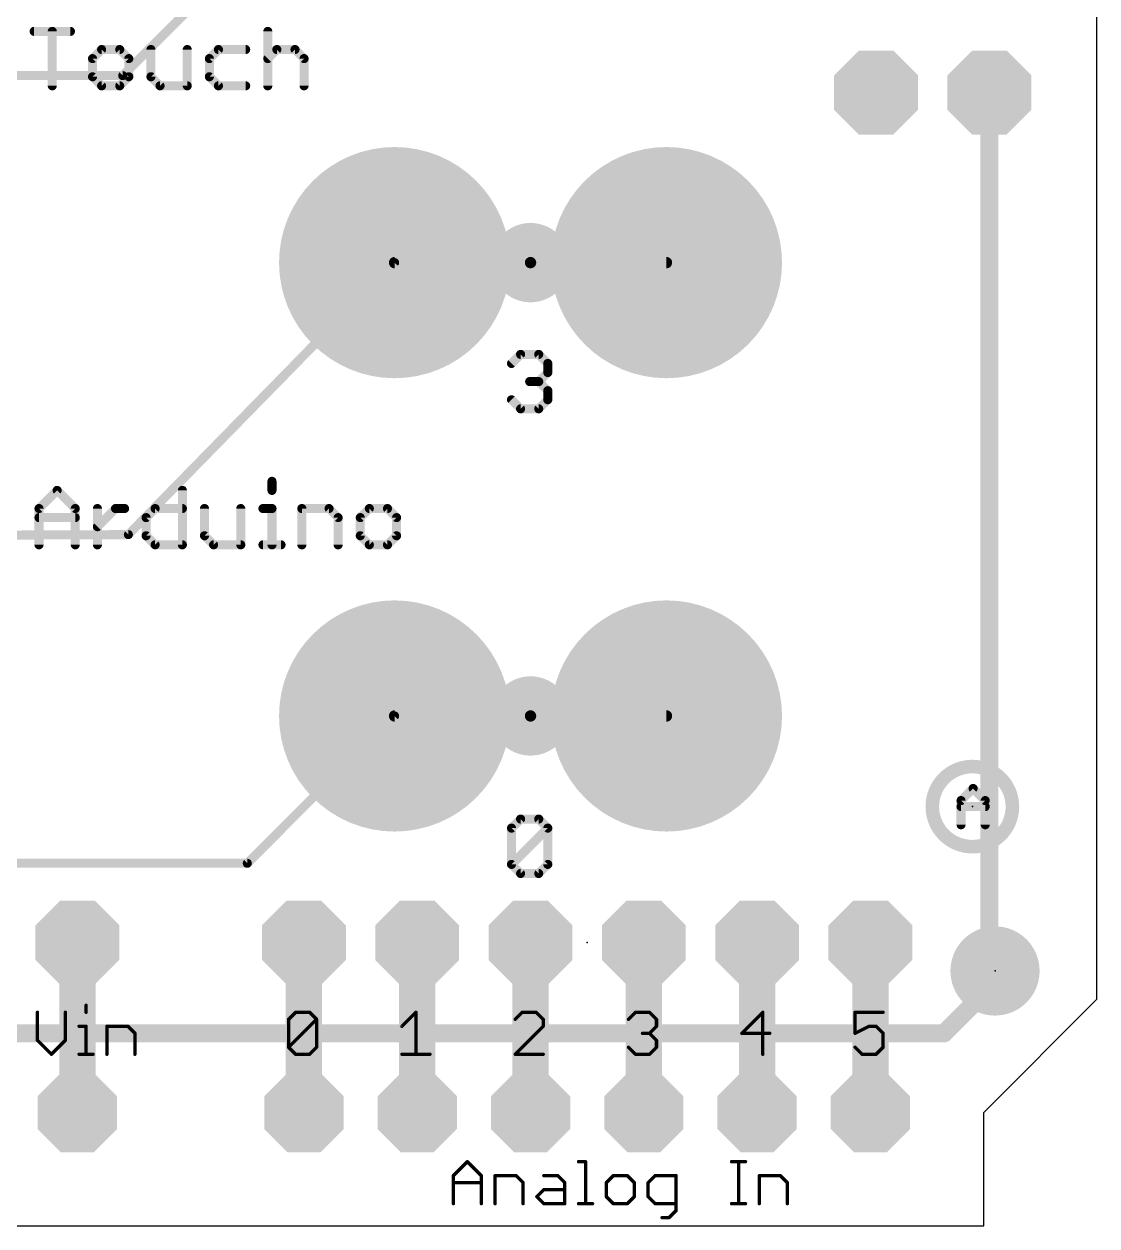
# Model space of a CAD drawing. Extents: x 0 to 68.6, y 0 to 53.3.
# Drawn here: x 44.52 to 68.58, y 0 to 26.94 of the extents above; entities that cross this region are included whole.
import ezdxf

# ---------------------------------------------------------------- set-up
doc = ezdxf.new("R2010")
doc.units = 0
for name, color, linetype in [('1', 12, 'CONTINUOUS'), ('16', 132, 'CONTINUOUS'), ('17', 110, 'CONTINUOUS'), ('20', 53, 'CONTINUOUS'), ('21', 40, 'CONTINUOUS'), ('23', 53, 'CONTINUOUS'), ('29', 253, 'CONTINUOUS')]:
    doc.layers.add(name, color=color, linetype=linetype)

# ---------------------------------------------------------------- blocks, each defined once
blk = doc.blocks.new('ROUNDP')
at = {"const_width": 0.5}
blk.add_lwpolyline([(0, -0.25, 1), (0, 0.25, 1), (0, -0.25)], format="xyb", dxfattribs=at)
blk = doc.blocks.new('PIE')
at = {"const_width": 0.5}
blk.add_lwpolyline([(0, -0.25, 1), (0, 0.25, 1), (0, -0.25)], format="xyb", dxfattribs=at)
blk = doc.blocks.new('OCTAGONP')
at = {"const_width": 0.5}
blk.add_lwpolyline([(-0.25, -0.1036), (-0.25, 0.1036), (-0.1036, 0.25), (0.1036, 0.25), (0.25, 0.1036), (0.25, -0.1036), (0.1036, -0.25), (-0.1036, -0.25), (-0.25, -0.1036), (-0.25, 0.1036)], dxfattribs=at)

msp = doc.modelspace()

# ---------------------------------------------------------------- linework, layer by layer
at = {"layer": '1'}
for points, const_width in [([(46.736, 25.781), (52.705, 31.75)], 0.2032), ([(13.081, 25.781), (46.736, 25.781)], 0.2032), ([(46.863, 15.494), (52.832, 21.59)], 0.2032), ([(55.88, 21.59), (52.832, 21.59)], 0.254), ([(55.88, 21.59), (58.928, 21.59)], 0.254), ([(13.462, 15.367), (46.863, 15.494)], 0.2032), ([(49.53, 8.128), (52.832, 11.43)], 0.2032), ([(52.832, 11.43), (55.88, 11.43)], 0.254), ([(55.88, 11.43), (58.928, 11.43)], 0.254), ([(27.178, 8.128), (49.53, 8.128)], 0.2032), ([(45.72, 6.35), (45.72, 2.54)], 0.8128), ([(50.8, 2.54), (50.8, 6.35)], 0.8128), ([(53.34, 2.54), (53.34, 6.35)], 0.8128), ([(55.88, 2.54), (55.88, 6.35)], 0.8128), ([(58.42, 2.54), (58.42, 6.35)], 0.8128), ([(60.96, 2.54), (60.96, 6.35)], 0.8128), ([(63.5, 2.54), (63.5, 6.35)], 0.8128)]:
    msp.add_lwpolyline(points, dxfattribs=dict(at, const_width=const_width))
for points, const_width in [([(46.7001, 25.8169, 1), (46.7719, 25.7451)], 0.1016), ([(46.736, 25.7302, 1), (46.736, 25.8318)], 0.1016), ([(52.832, 21.6535, 1), (52.832, 21.5265)], 0.127), ([(52.8683, 21.5545, 1), (52.7957, 21.6255)], 0.1016), ([(55.88, 21.6535, 1), (55.88, 21.5265)], 0.127), ([(55.88, 21.5265, 1), (55.88, 21.6535)], 0.127), ([(58.928, 21.5265, 1), (58.928, 21.6535)], 0.127), ([(46.8267, 15.5295, 1), (46.8993, 15.4585)], 0.1016), ([(46.8632, 15.4432, 1), (46.8628, 15.5448)], 0.1016), ([(52.832, 11.4935, 1), (52.832, 11.3665)], 0.127), ([(52.8679, 11.3941, 1), (52.7961, 11.4659)], 0.1016), ([(55.88, 11.4935, 1), (55.88, 11.3665)], 0.127), ([(55.88, 11.3665, 1), (55.88, 11.4935)], 0.127), ([(58.928, 11.3665, 1), (58.928, 11.4935)], 0.127), ([(49.4941, 8.1639, 1), (49.5659, 8.0921)], 0.1016), ([(49.53, 8.0772, 1), (49.53, 8.1788)], 0.1016), ([(45.9232, 6.35, 1), (45.5168, 6.35)], 0.4064), ([(51.0032, 6.35, 1), (50.5968, 6.35)], 0.4064), ([(53.5432, 6.35, 1), (53.1368, 6.35)], 0.4064), ([(56.0832, 6.35, 1), (55.6768, 6.35)], 0.4064), ([(58.6232, 6.35, 1), (58.2168, 6.35)], 0.4064), ([(61.1632, 6.35, 1), (60.7568, 6.35)], 0.4064), ([(63.7032, 6.35, 1), (63.2968, 6.35)], 0.4064), ([(45.5168, 2.54, 1), (45.9232, 2.54)], 0.4064), ([(50.5968, 2.54, 1), (51.0032, 2.54)], 0.4064), ([(53.1368, 2.54, 1), (53.5432, 2.54)], 0.4064), ([(55.6768, 2.54, 1), (56.0832, 2.54)], 0.4064), ([(58.2168, 2.54, 1), (58.6232, 2.54)], 0.4064), ([(60.7568, 2.54, 1), (61.1632, 2.54)], 0.4064), ([(63.2968, 2.54, 1), (63.7032, 2.54)], 0.4064)]:
    msp.add_lwpolyline(points, format="xyb", dxfattribs=dict(at, const_width=const_width))
at = {"layer": '16', "const_width": 0.4064}
for points in [[(66.167, 5.334), (66.167, 25.4)], [(65.151, 4.318), (66.167, 5.334)], [(44.196, 4.318), (65.151, 4.318)]]:
    msp.add_lwpolyline(points, dxfattribs=at)
at = {"layer": '16', "const_width": 0.2032}
for points in [[(66.2686, 25.4, 1), (66.0654, 25.4)], [(66.0654, 5.334, 1), (66.2686, 5.334)], [(66.2388, 5.2622, 1), (66.0952, 5.4058)], [(65.0792, 4.3898, 1), (65.2228, 4.2462)], [(65.151, 4.2164, 1), (65.151, 4.4196)]]:
    msp.add_lwpolyline(points, format="xyb", dxfattribs=at)
at = {"layer": '20'}
for p, q in [((68.58, 5.08), (68.58, 37.846)), ((66.04, 2.54), (68.58, 5.08)), ((66.04, 0), (66.04, 2.54)), ((0, 0), (66.04, 0))]:
    msp.add_line(p, q, dxfattribs=at)
at = {"layer": '21'}
for points, const_width in [([(44.7502, 26.7726), (45.5637, 26.7726)], 0.2032), ([(45.1569, 25.5524), (45.1569, 26.7726)], 0.2032), ([(49.9891, 26.7726), (49.9891, 25.5524)], 0.2032), ([(46.2633, 26.3659), (46.0599, 26.1625)], 0.2032), ([(46.67, 26.3659), (46.2633, 26.3659)], 0.2032), ([(46.8734, 26.1625), (46.67, 26.3659)], 0.2032), ([(47.3697, 26.3659), (47.3697, 25.7558)], 0.2032), ([(48.1831, 25.5524), (48.1831, 26.3659)], 0.2032), ([(48.8827, 26.3659), (48.6794, 26.1625)], 0.2032), ([(49.4929, 26.3659), (48.8827, 26.3659)], 0.2032), ([(49.9891, 26.1625), (50.1925, 26.3659)], 0.2032), ([(50.1925, 26.3659), (50.5992, 26.3659)], 0.2032), ([(50.5992, 26.3659), (50.8026, 26.1625)], 0.2032), ([(46.0599, 26.1625), (46.0599, 25.7558)], 0.2032), ([(46.8734, 25.7558), (46.8734, 26.1625)], 0.2032), ([(48.6794, 26.1625), (48.6794, 25.7558)], 0.2032), ([(50.8026, 26.1625), (50.8026, 25.5524)], 0.2032), ([(46.0599, 25.7558), (46.2633, 25.5524)], 0.2032), ([(46.2633, 25.5524), (46.67, 25.5524)], 0.2032), ([(46.67, 25.5524), (46.8734, 25.7558)], 0.2032), ([(47.3697, 25.7558), (47.573, 25.5524)], 0.2032), ([(47.573, 25.5524), (48.1831, 25.5524)], 0.2032), ([(48.6794, 25.7558), (48.8827, 25.5524)], 0.2032), ([(48.8827, 25.5524), (49.4929, 25.5524)], 0.2032), ([(55.4537, 19.3303), (55.6571, 19.5336)], 0.2032), ([(55.6571, 19.5336), (56.0639, 19.5336)], 0.2032), ([(56.0639, 19.5336), (56.2672, 19.3303)], 0.2032), ([(56.2672, 19.3303), (56.2672, 19.1269)], 0.2032), ([(56.2672, 19.1269), (56.0639, 18.9235)], 0.2032), ([(56.0639, 18.9235), (55.8605, 18.9235)], 0.2032), ([(56.0639, 18.9235), (56.2672, 18.7201)], 0.2032), ([(55.6571, 18.3134), (55.4537, 18.5168)], 0.2032), ([(56.2672, 18.5168), (56.0639, 18.3134)], 0.2032), ([(56.2672, 18.7201), (56.2672, 18.5168)], 0.2032), ([(56.0639, 18.3134), (55.6571, 18.3134)], 0.2032), ([(50.0833, 16.689), (50.0833, 16.4856)], 0.2032), ([(44.8593, 16.0789), (45.2661, 16.4856)], 0.2032), ([(45.2661, 16.4856), (45.6728, 16.0789)], 0.2032), ([(48.074, 16.4856), (48.074, 15.2654)], 0.2032), ([(44.8593, 15.2654), (44.8593, 16.0789)], 0.2032), ([(45.6728, 16.0789), (45.6728, 15.2654)], 0.2032), ([(46.1691, 15.2654), (46.1691, 16.0789)], 0.2032), ([(46.1691, 15.6721), (46.5758, 16.0789)], 0.2032), ([(46.5758, 16.0789), (46.7792, 16.0789)], 0.2032), ([(47.2605, 15.8755), (47.4639, 16.0789)], 0.2032), ([(47.4639, 16.0789), (48.074, 16.0789)], 0.2032), ([(48.5702, 16.0789), (48.5702, 15.4688)], 0.2032), ([(49.3837, 15.2654), (49.3837, 16.0789)], 0.2032), ([(49.88, 16.0789), (50.0833, 16.0789)], 0.2032), ([(50.0833, 16.0789), (50.0833, 15.2654)], 0.2032), ([(50.7531, 15.2654), (50.7531, 16.0789)], 0.2032), ([(50.7531, 16.0789), (51.3632, 16.0789)], 0.2032), ([(51.3632, 16.0789), (51.5666, 15.8755)], 0.2032), ([(52.2662, 16.0789), (52.0628, 15.8755)], 0.2032), ([(52.6729, 16.0789), (52.2662, 16.0789)], 0.2032), ([(52.8763, 15.8755), (52.6729, 16.0789)], 0.2032), ([(44.8593, 15.8755), (45.6728, 15.8755)], 0.2032), ([(47.2605, 15.4688), (47.2605, 15.8755)], 0.2032), ([(51.5666, 15.8755), (51.5666, 15.2654)], 0.2032), ([(52.0628, 15.8755), (52.0628, 15.4688)], 0.2032), ([(52.8763, 15.4688), (52.8763, 15.8755)], 0.2032), ([(47.4639, 15.2654), (47.2605, 15.4688)], 0.2032), ([(48.074, 15.2654), (47.4639, 15.2654)], 0.2032), ([(48.5702, 15.4688), (48.7736, 15.2654)], 0.2032), ([(48.7736, 15.2654), (49.3837, 15.2654)], 0.2032), ([(49.88, 15.2654), (50.2867, 15.2654)], 0.2032), ([(52.0628, 15.4688), (52.2662, 15.2654)], 0.2032), ([(52.2662, 15.2654), (52.6729, 15.2654)], 0.2032), ([(52.6729, 15.2654), (52.8763, 15.4688)], 0.2032), ([(65.532, 9.5339), (65.8032, 9.8051)], 0.2032), ([(65.8032, 9.8051), (66.0743, 9.5339)], 0.2032), ([(65.532, 8.9916), (65.532, 9.5339)], 0.2032), ([(65.532, 9.3983), (66.0743, 9.3983)], 0.2032), ([(66.0743, 9.5339), (66.0743, 8.9916)], 0.2032), ([(55.4537, 8.9163), (55.6571, 9.1196)], 0.2032), ([(55.6571, 9.1196), (56.0639, 9.1196)], 0.2032), ([(56.0639, 9.1196), (56.2672, 8.9163)], 0.2032), ([(55.4537, 8.1028), (55.4537, 8.9163)], 0.2032), ([(55.4537, 8.1028), (56.2672, 8.9163)], 0.2032), ([(56.2672, 8.9163), (56.2672, 8.1028)], 0.2032), ([(55.6571, 7.8994), (55.4537, 8.1028)], 0.2032), ([(56.2672, 8.1028), (56.0639, 7.8994)], 0.2032), ([(56.0639, 7.8994), (55.6571, 7.8994)], 0.2032), ([(45.9157, 4.9455), (45.9157, 4.7887)], 0.0762), ([(44.8234, 4.7887), (44.8234, 4.1616)], 0.0762), ([(45.4505, 4.1616), (45.4505, 4.7887)], 0.0762), ([(50.4571, 4.6319), (50.6139, 4.7887)], 0.0762), ([(50.4571, 4.0049), (50.4571, 4.6319)], 0.0762), ([(50.4571, 4.0049), (51.0842, 4.6319)], 0.0762), ([(50.6139, 4.7887), (50.9274, 4.7887)], 0.0762), ([(50.9274, 4.7887), (51.0842, 4.6319)], 0.0762), ([(51.0842, 4.6319), (51.0842, 4.0049)], 0.0762), ([(52.9971, 4.4752), (53.3106, 4.7887)], 0.0762), ([(53.3106, 4.7887), (53.3106, 3.8481)], 0.0762), ([(55.6939, 4.7887), (55.5371, 4.6319)], 0.0762), ([(56.0074, 4.7887), (55.6939, 4.7887)], 0.0762), ([(56.1642, 4.6319), (56.0074, 4.7887)], 0.0762), ([(56.1642, 4.4752), (56.1642, 4.6319)], 0.0762), ([(58.0771, 4.6319), (58.2339, 4.7887)], 0.0762), ([(58.2339, 4.7887), (58.5474, 4.7887)], 0.0762), ([(58.5474, 4.7887), (58.7042, 4.6319)], 0.0762), ([(58.7042, 4.6319), (58.7042, 4.4752)], 0.0762), ([(61.0874, 4.7887), (60.6171, 4.3184)], 0.0762), ([(61.0874, 3.8481), (61.0874, 4.7887)], 0.0762), ([(63.7842, 4.7887), (63.1571, 4.7887)], 0.0762), ([(63.1571, 4.7887), (63.1571, 4.3184)], 0.0762), ([(45.7589, 4.4752), (45.9157, 4.4752)], 0.0762), ([(45.9157, 4.4752), (45.9157, 3.8481)], 0.0762), ([(46.3826, 3.8481), (46.3826, 4.4752)], 0.0762), ([(46.3826, 4.4752), (46.8529, 4.4752)], 0.0762), ([(46.8529, 4.4752), (47.0097, 4.3184)], 0.0762), ([(47.0097, 4.3184), (47.0097, 3.8481)], 0.0762), ([(55.5371, 3.8481), (56.1642, 4.4752)], 0.0762), ([(58.5474, 4.3184), (58.3906, 4.3184)], 0.0762), ([(58.7042, 4.4752), (58.5474, 4.3184)], 0.0762), ([(58.5474, 4.3184), (58.7042, 4.1616)], 0.0762), ([(60.6171, 4.3184), (61.2442, 4.3184)], 0.0762), ([(63.1571, 4.3184), (63.4706, 4.4752)], 0.0762), ([(63.4706, 4.4752), (63.6274, 4.4752)], 0.0762), ([(63.6274, 4.4752), (63.7842, 4.3184)], 0.0762), ([(63.7842, 4.3184), (63.7842, 4.0049)], 0.0762), ([(44.8234, 4.1616), (45.1369, 3.8481)], 0.0762), ([(45.1369, 3.8481), (45.4505, 4.1616)], 0.0762), ([(50.6139, 3.8481), (50.4571, 4.0049)], 0.0762), ([(51.0842, 4.0049), (50.9274, 3.8481)], 0.0762), ([(58.2339, 3.8481), (58.0771, 4.0049)], 0.0762), ([(58.7042, 4.0049), (58.5474, 3.8481)], 0.0762), ([(58.7042, 4.1616), (58.7042, 4.0049)], 0.0762), ([(63.3139, 3.8481), (63.1571, 4.0049)], 0.0762), ([(63.7842, 4.0049), (63.6274, 3.8481)], 0.0762), ([(45.7589, 3.8481), (46.0725, 3.8481)], 0.0762), ([(50.9274, 3.8481), (50.6139, 3.8481)], 0.0762), ([(52.9971, 3.8481), (53.6242, 3.8481)], 0.0762), ([(56.1642, 3.8481), (55.5371, 3.8481)], 0.0762), ([(58.5474, 3.8481), (58.2339, 3.8481)], 0.0762), ([(63.6274, 3.8481), (63.3139, 3.8481)], 0.0762), ([(54.1502, 1.1275), (54.4637, 1.441)], 0.0762), ([(54.4637, 1.441), (54.7773, 1.1275)], 0.0762), ([(56.9568, 1.441), (57.1135, 1.441)], 0.0762), ([(57.1135, 1.441), (57.1135, 0.5004)], 0.0762), ([(60.387, 1.441), (60.7005, 1.441)], 0.0762), ([(60.5438, 0.5004), (60.5438, 1.441)], 0.0762), ([(54.1502, 0.5004), (54.1502, 1.1275)], 0.0762), ([(54.7773, 1.1275), (54.7773, 0.5004)], 0.0762), ([(55.0857, 0.5004), (55.0857, 1.1275)], 0.0762), ([(55.0857, 1.1275), (55.556, 1.1275)], 0.0762), ([(55.556, 1.1275), (55.7128, 0.9707)], 0.0762), ([(56.178, 1.1275), (56.4915, 1.1275)], 0.0762), ([(56.4915, 1.1275), (56.6483, 0.9707)], 0.0762), ([(57.7372, 1.1275), (57.5804, 0.9707)], 0.0762), ([(58.0507, 1.1275), (57.7372, 1.1275)], 0.0762), ([(58.2075, 0.9707), (58.0507, 1.1275)], 0.0762), ([(58.6727, 1.1275), (58.516, 0.9707)], 0.0762), ([(59.143, 1.1275), (58.6727, 1.1275)], 0.0762), ([(59.143, 0.3436), (59.143, 1.1275)], 0.0762), ([(61.0107, 0.5004), (61.0107, 1.1275)], 0.0762), ([(61.0107, 1.1275), (61.481, 1.1275)], 0.0762), ([(61.481, 1.1275), (61.6377, 0.9707)], 0.0762), ([(54.1502, 0.9707), (54.7773, 0.9707)], 0.0762), ([(55.7128, 0.9707), (55.7128, 0.5004)], 0.0762), ([(56.0212, 0.6572), (56.178, 0.8139)], 0.0762), ([(56.178, 0.8139), (56.6483, 0.8139)], 0.0762), ([(56.6483, 0.9707), (56.6483, 0.5004)], 0.0762), ([(57.5804, 0.9707), (57.5804, 0.6572)], 0.0762), ([(58.2075, 0.6572), (58.2075, 0.9707)], 0.0762), ([(58.516, 0.9707), (58.516, 0.6572)], 0.0762), ([(61.6377, 0.9707), (61.6377, 0.5004)], 0.0762), ([(56.178, 0.5004), (56.0212, 0.6572)], 0.0762), ([(57.5804, 0.6572), (57.7372, 0.5004)], 0.0762), ([(58.0507, 0.5004), (58.2075, 0.6572)], 0.0762), ([(58.516, 0.6572), (58.6727, 0.5004)], 0.0762), ([(56.6483, 0.5004), (56.178, 0.5004)], 0.0762), ([(56.9568, 0.5004), (57.2703, 0.5004)], 0.0762), ([(57.7372, 0.5004), (58.0507, 0.5004)], 0.0762), ([(58.6727, 0.5004), (59.143, 0.5004)], 0.0762), ([(58.9863, 0.1869), (59.143, 0.3436)], 0.0762), ([(60.387, 0.5004), (60.7005, 0.5004)], 0.0762), ([(58.8295, 0.1869), (58.9863, 0.1869)], 0.0762)]:
    msp.add_lwpolyline(points, dxfattribs=dict(at, const_width=const_width))
for points, const_width in [([(44.7502, 26.8234, 1), (44.7502, 26.7218)], 0.1016), ([(45.2077, 26.7726, 1), (45.1061, 26.7726)], 0.1016), ([(45.5637, 26.7218, 1), (45.5637, 26.8234)], 0.1016), ([(50.0399, 26.7726, 1), (49.9383, 26.7726)], 0.1016), ([(46.2633, 26.4167, 1), (46.2633, 26.3151)], 0.1016), ([(46.2992, 26.33, 1), (46.2274, 26.4018)], 0.1016), ([(46.706, 26.4018, 1), (46.6341, 26.33)], 0.1016), ([(46.67, 26.3151, 1), (46.67, 26.4167)], 0.1016), ([(47.4205, 26.3659, 1), (47.3188, 26.3659)], 0.1016), ([(48.2339, 26.3659, 1), (48.1323, 26.3659)], 0.1016), ([(48.8827, 26.4167, 1), (48.8827, 26.3151)], 0.1016), ([(48.9187, 26.33, 1), (48.8468, 26.4018)], 0.1016), ([(49.4929, 26.3151, 1), (49.4929, 26.4167)], 0.1016), ([(50.1925, 26.4167, 1), (50.1925, 26.3151)], 0.1016), ([(50.2284, 26.33, 1), (50.1566, 26.4018)], 0.1016), ([(50.6351, 26.4018, 1), (50.5633, 26.33)], 0.1016), ([(50.5992, 26.3151, 1), (50.5992, 26.4167)], 0.1016), ([(46.1107, 26.1625, 1), (46.0091, 26.1625)], 0.1016), ([(46.024, 26.1984, 1), (46.0958, 26.1266)], 0.1016), ([(46.9242, 26.1625, 1), (46.8226, 26.1625)], 0.1016), ([(46.8375, 26.1266, 1), (46.9093, 26.1984)], 0.1016), ([(48.7302, 26.1625, 1), (48.6286, 26.1625)], 0.1016), ([(48.6435, 26.1984, 1), (48.7153, 26.1266)], 0.1016), ([(49.9532, 26.1984, 1), (50.025, 26.1266)], 0.1016), ([(50.8534, 26.1625, 1), (50.7518, 26.1625)], 0.1016), ([(50.7667, 26.1266, 1), (50.8385, 26.1984)], 0.1016), ([(45.1061, 25.5524, 1), (45.2077, 25.5524)], 0.1016), ([(46.0958, 25.7917, 1), (46.024, 25.7199)], 0.1016), ([(46.0091, 25.7558, 1), (46.1107, 25.7558)], 0.1016), ([(46.2633, 25.6032, 1), (46.2633, 25.5016)], 0.1016), ([(46.2274, 25.5165, 1), (46.2992, 25.5883)], 0.1016), ([(46.6341, 25.5883, 1), (46.706, 25.5165)], 0.1016), ([(46.67, 25.5016, 1), (46.67, 25.6032)], 0.1016), ([(46.8226, 25.7558, 1), (46.9242, 25.7558)], 0.1016), ([(46.9093, 25.7199, 1), (46.8375, 25.7917)], 0.1016), ([(47.4056, 25.7917, 1), (47.3337, 25.7199)], 0.1016), ([(47.3188, 25.7558, 1), (47.4205, 25.7558)], 0.1016), ([(47.573, 25.6032, 1), (47.573, 25.5016)], 0.1016), ([(47.5371, 25.5165, 1), (47.6089, 25.5883)], 0.1016), ([(48.1323, 25.5524, 1), (48.2339, 25.5524)], 0.1016), ([(48.1831, 25.5016, 1), (48.1831, 25.6032)], 0.1016), ([(48.7153, 25.7917, 1), (48.6435, 25.7199)], 0.1016), ([(48.6286, 25.7558, 1), (48.7302, 25.7558)], 0.1016), ([(48.8827, 25.6032, 1), (48.8827, 25.5016)], 0.1016), ([(48.8468, 25.5165, 1), (48.9187, 25.5883)], 0.1016), ([(49.4929, 25.5016, 1), (49.4929, 25.6032)], 0.1016), ([(49.9383, 25.5524, 1), (50.0399, 25.5524)], 0.1016), ([(50.7518, 25.5524, 1), (50.8534, 25.5524)], 0.1016), ([(55.4178, 19.3662, 1), (55.4897, 19.2943)], 0.1016), ([(55.6571, 19.5844, 1), (55.6571, 19.4828)], 0.1016), ([(55.693, 19.4977, 1), (55.6212, 19.5696)], 0.1016), ([(56.0998, 19.5696, 1), (56.0279, 19.4977)], 0.1016), ([(56.0639, 19.4828, 1), (56.0639, 19.5844)], 0.1016), ([(56.318, 19.3303, 1), (56.2164, 19.3303)], 0.1016), ([(56.2313, 19.2943, 1), (56.3032, 19.3662)], 0.1016), ([(56.2164, 19.1269, 1), (56.318, 19.1269)], 0.1016), ([(56.3032, 19.091, 1), (56.2313, 19.1628)], 0.1016), ([(55.8605, 18.9743, 1), (55.8605, 18.8727)], 0.1016), ([(56.0998, 18.9594, 1), (56.0279, 18.8876)], 0.1016), ([(56.0279, 18.9594, 1), (56.0998, 18.8876)], 0.1016), ([(56.0639, 18.8727, 1), (56.0639, 18.9743)], 0.1016), ([(55.4897, 18.5527, 1), (55.4178, 18.4809)], 0.1016), ([(56.318, 18.7201, 1), (56.2164, 18.7201)], 0.1016), ([(56.2313, 18.6842, 1), (56.3032, 18.7561)], 0.1016), ([(56.3032, 18.4809, 1), (56.2313, 18.5527)], 0.1016), ([(55.6571, 18.3642, 1), (55.6571, 18.2626)], 0.1016), ([(55.6212, 18.2775, 1), (55.693, 18.3493)], 0.1016), ([(56.0279, 18.3493, 1), (56.0998, 18.2775)], 0.1016), ([(56.0639, 18.2626, 1), (56.0639, 18.3642)], 0.1016), ([(56.2164, 18.5168, 1), (56.318, 18.5168)], 0.1016), ([(50.1341, 16.689, 1), (50.0325, 16.689)], 0.1016), ([(45.302, 16.5216, 1), (45.2302, 16.4497)], 0.1016), ([(45.302, 16.4497, 1), (45.2302, 16.5216)], 0.1016), ([(48.1248, 16.4856, 1), (48.0232, 16.4856)], 0.1016), ([(50.0325, 16.4856, 1), (50.1341, 16.4856)], 0.1016), ([(44.9101, 16.0789, 1), (44.8085, 16.0789)], 0.1016), ([(44.8234, 16.1148, 1), (44.8953, 16.043)], 0.1016), ([(45.7236, 16.0789, 1), (45.622, 16.0789)], 0.1016), ([(45.6369, 16.043, 1), (45.7088, 16.1148)], 0.1016), ([(46.2199, 16.0789, 1), (46.1183, 16.0789)], 0.1016), ([(46.5758, 16.1297, 1), (46.5758, 16.0281)], 0.1016), ([(46.6117, 16.043, 1), (46.5399, 16.1148)], 0.1016), ([(46.7792, 16.0281, 1), (46.7792, 16.1297)], 0.1016), ([(47.4639, 16.1297, 1), (47.4639, 16.0281)], 0.1016), ([(47.4998, 16.043, 1), (47.428, 16.1148)], 0.1016), ([(48.074, 16.0281, 1), (48.074, 16.1297)], 0.1016), ([(48.621, 16.0789, 1), (48.5194, 16.0789)], 0.1016), ([(49.4345, 16.0789, 1), (49.3329, 16.0789)], 0.1016), ([(49.88, 16.1297, 1), (49.88, 16.0281)], 0.1016), ([(50.1341, 16.0789, 1), (50.0325, 16.0789)], 0.1016), ([(50.0833, 16.0281, 1), (50.0833, 16.1297)], 0.1016), ([(50.8039, 16.0789, 1), (50.7023, 16.0789)], 0.1016), ([(50.7531, 16.1297, 1), (50.7531, 16.0281)], 0.1016), ([(51.3991, 16.1148, 1), (51.3273, 16.043)], 0.1016), ([(51.3632, 16.0281, 1), (51.3632, 16.1297)], 0.1016), ([(52.2662, 16.1297, 1), (52.2662, 16.0281)], 0.1016), ([(52.3021, 16.043, 1), (52.2303, 16.1148)], 0.1016), ([(52.7089, 16.1148, 1), (52.637, 16.043)], 0.1016), ([(52.6729, 16.0281, 1), (52.6729, 16.1297)], 0.1016), ([(44.8593, 15.9263, 1), (44.8593, 15.8247)], 0.1016), ([(45.6728, 15.8247, 1), (45.6728, 15.9263)], 0.1016), ([(47.3113, 15.8755, 1), (47.2097, 15.8755)], 0.1016), ([(47.2246, 15.9114, 1), (47.2964, 15.8396)], 0.1016), ([(51.6174, 15.8755, 1), (51.5158, 15.8755)], 0.1016), ([(51.5307, 15.8396, 1), (51.6025, 15.9114)], 0.1016), ([(52.1136, 15.8755, 1), (52.012, 15.8755)], 0.1016), ([(52.0269, 15.9114, 1), (52.0987, 15.8396)], 0.1016), ([(52.9271, 15.8755, 1), (52.8255, 15.8755)], 0.1016), ([(52.8404, 15.8396, 1), (52.9122, 15.9114)], 0.1016), ([(46.1331, 15.7081, 1), (46.205, 15.6362)], 0.1016), ([(47.2964, 15.5047, 1), (47.2246, 15.4329)], 0.1016), ([(47.2097, 15.4688, 1), (47.3113, 15.4688)], 0.1016), ([(47.4639, 15.3162, 1), (47.4639, 15.2146)], 0.1016), ([(48.074, 15.2146, 1), (48.074, 15.3162)], 0.1016), ([(48.6061, 15.5047, 1), (48.5343, 15.4329)], 0.1016), ([(48.5194, 15.4688, 1), (48.621, 15.4688)], 0.1016), ([(48.7736, 15.3162, 1), (48.7736, 15.2146)], 0.1016), ([(49.3837, 15.2146, 1), (49.3837, 15.3162)], 0.1016), ([(49.88, 15.3162, 1), (49.88, 15.2146)], 0.1016), ([(50.2867, 15.2146, 1), (50.2867, 15.3162)], 0.1016), ([(52.0987, 15.5047, 1), (52.0269, 15.4329)], 0.1016), ([(52.012, 15.4688, 1), (52.1136, 15.4688)], 0.1016), ([(52.2662, 15.3162, 1), (52.2662, 15.2146)], 0.1016), ([(52.6729, 15.2146, 1), (52.6729, 15.3162)], 0.1016), ([(52.8255, 15.4688, 1), (52.9271, 15.4688)], 0.1016), ([(52.9122, 15.4329, 1), (52.8404, 15.5047)], 0.1016), ([(44.8085, 15.2654, 1), (44.9101, 15.2654)], 0.1016), ([(45.622, 15.2654, 1), (45.7236, 15.2654)], 0.1016), ([(46.1183, 15.2654, 1), (46.2199, 15.2654)], 0.1016), ([(47.428, 15.2295, 1), (47.4998, 15.3013)], 0.1016), ([(48.0232, 15.2654, 1), (48.1248, 15.2654)], 0.1016), ([(48.7377, 15.2295, 1), (48.8095, 15.3013)], 0.1016), ([(49.3329, 15.2654, 1), (49.4345, 15.2654)], 0.1016), ([(50.0325, 15.2654, 1), (50.1341, 15.2654)], 0.1016), ([(50.7023, 15.2654, 1), (50.8039, 15.2654)], 0.1016), ([(51.5158, 15.2654, 1), (51.6174, 15.2654)], 0.1016), ([(52.2303, 15.2295, 1), (52.3021, 15.3013)], 0.1016), ([(52.637, 15.3013, 1), (52.7089, 15.2295)], 0.1016), ([(65.786, 8.5, 1), (65.786, 10.296, 1), (65.786, 8.5)], 0.3048), ([(65.8391, 9.841, 1), (65.7672, 9.7692)], 0.1016), ([(65.8391, 9.7692, 1), (65.7672, 9.841)], 0.1016), ([(65.5828, 9.5339, 1), (65.4812, 9.5339)], 0.1016), ([(65.4961, 9.5698, 1), (65.5679, 9.498)], 0.1016), ([(65.532, 9.4491, 1), (65.532, 9.3475)], 0.1016), ([(66.1251, 9.5339, 1), (66.0235, 9.5339)], 0.1016), ([(66.0384, 9.498, 1), (66.1102, 9.5698)], 0.1016), ([(66.0743, 9.3475, 1), (66.0743, 9.4491)], 0.1016), ([(55.6571, 9.1704, 1), (55.6571, 9.0688)], 0.1016), ([(55.693, 9.0837, 1), (55.6212, 9.1556)], 0.1016), ([(56.0998, 9.1556, 1), (56.0279, 9.0837)], 0.1016), ([(56.0639, 9.0688, 1), (56.0639, 9.1704)], 0.1016), ([(55.5045, 8.9163, 1), (55.4029, 8.9163)], 0.1016), ([(55.4178, 8.9522, 1), (55.4897, 8.8803)], 0.1016), ([(56.318, 8.9163, 1), (56.2164, 8.9163)], 0.1016), ([(56.3032, 8.8803, 1), (56.2313, 8.9522)], 0.1016), ([(56.2313, 8.8803, 1), (56.3032, 8.9522)], 0.1016), ([(65.4812, 8.9916, 1), (65.5828, 8.9916)], 0.1016), ([(66.0235, 8.9916, 1), (66.1251, 8.9916)], 0.1016), ([(55.4897, 8.1387, 1), (55.4178, 8.0669)], 0.1016), ([(55.4178, 8.1387, 1), (55.4897, 8.0669)], 0.1016), ([(55.4029, 8.1028, 1), (55.5045, 8.1028)], 0.1016), ([(56.2164, 8.1028, 1), (56.318, 8.1028)], 0.1016), ([(56.3032, 8.0669, 1), (56.2313, 8.1387)], 0.1016), ([(55.6571, 7.9502, 1), (55.6571, 7.8486)], 0.1016), ([(55.6212, 7.8635, 1), (55.693, 7.9353)], 0.1016), ([(56.0279, 7.9353, 1), (56.0998, 7.8635)], 0.1016), ([(56.0639, 7.8486, 1), (56.0639, 7.9502)], 0.1016), ([(45.9347, 4.9455, 1), (45.8966, 4.9455)], 0.0381), ([(44.8424, 4.7887, 1), (44.8043, 4.7887)], 0.0381), ([(45.4695, 4.7887, 1), (45.4314, 4.7887)], 0.0381), ([(45.8966, 4.7887, 1), (45.9347, 4.7887)], 0.0381), ([(50.4762, 4.6319, 1), (50.4381, 4.6319)], 0.0381), ([(50.4436, 4.6454, 1), (50.4706, 4.6185)], 0.0381), ([(50.6139, 4.8078, 1), (50.6139, 4.7697)], 0.0381), ([(50.6273, 4.7752, 1), (50.6004, 4.8022)], 0.0381), ([(50.9409, 4.8022, 1), (50.9139, 4.7752)], 0.0381), ([(50.9274, 4.7697, 1), (50.9274, 4.8078)], 0.0381), ([(51.1032, 4.6319, 1), (51.0651, 4.6319)], 0.0381), ([(51.0976, 4.6185, 1), (51.0707, 4.6454)], 0.0381), ([(51.0707, 4.6185, 1), (51.0976, 4.6454)], 0.0381), ([(53.3297, 4.7887, 1), (53.2916, 4.7887)], 0.0381), ([(53.3241, 4.7752, 1), (53.2972, 4.8022)], 0.0381), ([(55.5236, 4.6454, 1), (55.5506, 4.6185)], 0.0381), ([(55.6939, 4.8078, 1), (55.6939, 4.7697)], 0.0381), ([(55.7073, 4.7752, 1), (55.6804, 4.8022)], 0.0381), ([(56.0209, 4.8022, 1), (55.9939, 4.7752)], 0.0381), ([(56.0074, 4.7697, 1), (56.0074, 4.8078)], 0.0381), ([(56.1832, 4.6319, 1), (56.1451, 4.6319)], 0.0381), ([(56.1507, 4.6185, 1), (56.1776, 4.6454)], 0.0381), ([(58.0636, 4.6454, 1), (58.0906, 4.6185)], 0.0381), ([(58.2339, 4.8078, 1), (58.2339, 4.7697)], 0.0381), ([(58.2473, 4.7752, 1), (58.2204, 4.8022)], 0.0381), ([(58.5609, 4.8022, 1), (58.5339, 4.7752)], 0.0381), ([(58.5474, 4.7697, 1), (58.5474, 4.8078)], 0.0381), ([(58.7232, 4.6319, 1), (58.6851, 4.6319)], 0.0381), ([(58.6907, 4.6185, 1), (58.7176, 4.6454)], 0.0381), ([(61.1065, 4.7887, 1), (61.0684, 4.7887)], 0.0381), ([(61.1009, 4.7752, 1), (61.0739, 4.8022)], 0.0381), ([(63.1761, 4.7887, 1), (63.138, 4.7887)], 0.0381), ([(63.1571, 4.8078, 1), (63.1571, 4.7697)], 0.0381), ([(63.7842, 4.7697, 1), (63.7842, 4.8078)], 0.0381), ([(45.7589, 4.4942, 1), (45.7589, 4.4561)], 0.0381), ([(45.9347, 4.4752, 1), (45.8966, 4.4752)], 0.0381), ([(45.9157, 4.4561, 1), (45.9157, 4.4942)], 0.0381), ([(46.4016, 4.4752, 1), (46.3635, 4.4752)], 0.0381), ([(46.3826, 4.4942, 1), (46.3826, 4.4561)], 0.0381), ([(46.8664, 4.4886, 1), (46.8394, 4.4617)], 0.0381), ([(46.8529, 4.4561, 1), (46.8529, 4.4942)], 0.0381), ([(47.0287, 4.3184, 1), (46.9906, 4.3184)], 0.0381), ([(46.9962, 4.3049, 1), (47.0231, 4.3319)], 0.0381), ([(52.9836, 4.4886, 1), (53.0106, 4.4617)], 0.0381), ([(56.1451, 4.4752, 1), (56.1832, 4.4752)], 0.0381), ([(56.1776, 4.4617, 1), (56.1507, 4.4886)], 0.0381), ([(58.3906, 4.3375, 1), (58.3906, 4.2994)], 0.0381), ([(58.5609, 4.3319, 1), (58.5339, 4.3049)], 0.0381), ([(58.5339, 4.3319, 1), (58.5609, 4.3049)], 0.0381), ([(58.5474, 4.2994, 1), (58.5474, 4.3375)], 0.0381), ([(58.6851, 4.4752, 1), (58.7232, 4.4752)], 0.0381), ([(58.7176, 4.4617, 1), (58.6907, 4.4886)], 0.0381), ([(60.6171, 4.3375, 1), (60.6171, 4.2994)], 0.0381), ([(60.6036, 4.3319, 1), (60.6306, 4.3049)], 0.0381), ([(61.2442, 4.2994, 1), (61.2442, 4.3375)], 0.0381), ([(63.138, 4.3184, 1), (63.1761, 4.3184)], 0.0381), ([(63.1486, 4.3354, 1), (63.1656, 4.3014)], 0.0381), ([(63.4706, 4.4942, 1), (63.4706, 4.4561)], 0.0381), ([(63.4792, 4.4581, 1), (63.4621, 4.4922)], 0.0381), ([(63.6409, 4.4886, 1), (63.6139, 4.4617)], 0.0381), ([(63.6274, 4.4561, 1), (63.6274, 4.4942)], 0.0381), ([(63.8032, 4.3184, 1), (63.7651, 4.3184)], 0.0381), ([(63.7707, 4.3049, 1), (63.7976, 4.3319)], 0.0381), ([(44.8043, 4.1616, 1), (44.8424, 4.1616)], 0.0381), ([(44.8369, 4.1751, 1), (44.8099, 4.1482)], 0.0381), ([(45.4314, 4.1616, 1), (45.4695, 4.1616)], 0.0381), ([(45.4639, 4.1482, 1), (45.437, 4.1751)], 0.0381), ([(50.4706, 4.0183, 1), (50.4436, 3.9914)], 0.0381), ([(51.0976, 3.9914, 1), (51.0707, 4.0183)], 0.0381), ([(58.0906, 4.0183, 1), (58.0636, 3.9914)], 0.0381), ([(58.7232, 4.1616, 1), (58.6851, 4.1616)], 0.0381), ([(58.6907, 4.1482, 1), (58.7176, 4.1751)], 0.0381), ([(58.7176, 3.9914, 1), (58.6907, 4.0183)], 0.0381), ([(63.1706, 4.0183, 1), (63.1436, 3.9914)], 0.0381), ([(63.7976, 3.9914, 1), (63.7707, 4.0183)], 0.0381), ([(45.1235, 3.8616, 1), (45.1504, 3.8346)], 0.0381), ([(45.1235, 3.8346, 1), (45.1504, 3.8616)], 0.0381), ([(45.7589, 3.8672, 1), (45.7589, 3.8291)], 0.0381), ([(45.8966, 3.8481, 1), (45.9347, 3.8481)], 0.0381), ([(46.0725, 3.8291, 1), (46.0725, 3.8672)], 0.0381), ([(46.3635, 3.8481, 1), (46.4016, 3.8481)], 0.0381), ([(46.9906, 3.8481, 1), (47.0287, 3.8481)], 0.0381), ([(50.4436, 4.0183, 1), (50.4706, 3.9914)], 0.0381), ([(50.4381, 4.0049, 1), (50.4762, 4.0049)], 0.0381), ([(50.6139, 3.8672, 1), (50.6139, 3.8291)], 0.0381), ([(50.6004, 3.8346, 1), (50.6273, 3.8616)], 0.0381), ([(50.9139, 3.8616, 1), (50.9409, 3.8346)], 0.0381), ([(50.9274, 3.8291, 1), (50.9274, 3.8672)], 0.0381), ([(51.0651, 4.0049, 1), (51.1032, 4.0049)], 0.0381), ([(52.9971, 3.8672, 1), (52.9971, 3.8291)], 0.0381), ([(53.2916, 3.8481, 1), (53.3297, 3.8481)], 0.0381), ([(53.6242, 3.8291, 1), (53.6242, 3.8672)], 0.0381), ([(55.5371, 3.8672, 1), (55.5371, 3.8291)], 0.0381), ([(55.5236, 3.8616, 1), (55.5506, 3.8346)], 0.0381), ([(56.1642, 3.8291, 1), (56.1642, 3.8672)], 0.0381), ([(58.2339, 3.8672, 1), (58.2339, 3.8291)], 0.0381), ([(58.2204, 3.8346, 1), (58.2473, 3.8616)], 0.0381), ([(58.5339, 3.8616, 1), (58.5609, 3.8346)], 0.0381), ([(58.5474, 3.8291, 1), (58.5474, 3.8672)], 0.0381), ([(58.6851, 4.0049, 1), (58.7232, 4.0049)], 0.0381), ([(61.0684, 3.8481, 1), (61.1065, 3.8481)], 0.0381), ([(63.3139, 3.8672, 1), (63.3139, 3.8291)], 0.0381), ([(63.3004, 3.8346, 1), (63.3273, 3.8616)], 0.0381), ([(63.6139, 3.8616, 1), (63.6409, 3.8346)], 0.0381), ([(63.6274, 3.8291, 1), (63.6274, 3.8672)], 0.0381), ([(63.7651, 4.0049, 1), (63.8032, 4.0049)], 0.0381), ([(54.4772, 1.4545, 1), (54.4503, 1.4275)], 0.0381), ([(54.4772, 1.4275, 1), (54.4503, 1.4545)], 0.0381), ([(56.9568, 1.4601, 1), (56.9568, 1.422)], 0.0381), ([(57.1326, 1.441, 1), (57.0945, 1.441)], 0.0381), ([(57.1135, 1.422, 1), (57.1135, 1.4601)], 0.0381), ([(60.387, 1.4601, 1), (60.387, 1.422)], 0.0381), ([(60.5628, 1.441, 1), (60.5247, 1.441)], 0.0381), ([(60.7005, 1.422, 1), (60.7005, 1.4601)], 0.0381), ([(54.1693, 1.1275, 1), (54.1312, 1.1275)], 0.0381), ([(54.1367, 1.1409, 1), (54.1637, 1.114)], 0.0381), ([(54.7963, 1.1275, 1), (54.7582, 1.1275)], 0.0381), ([(54.7638, 1.114, 1), (54.7907, 1.1409)], 0.0381), ([(55.1048, 1.1275, 1), (55.0667, 1.1275)], 0.0381), ([(55.0857, 1.1465, 1), (55.0857, 1.1084)], 0.0381), ([(55.5695, 1.1409, 1), (55.5425, 1.114)], 0.0381), ([(55.556, 1.1084, 1), (55.556, 1.1465)], 0.0381), ([(56.178, 1.1465, 1), (56.178, 1.1084)], 0.0381), ([(56.505, 1.1409, 1), (56.4781, 1.114)], 0.0381), ([(56.4915, 1.1084, 1), (56.4915, 1.1465)], 0.0381), ([(57.7372, 1.1465, 1), (57.7372, 1.1084)], 0.0381), ([(57.7507, 1.114, 1), (57.7237, 1.1409)], 0.0381), ([(58.0642, 1.1409, 1), (58.0373, 1.114)], 0.0381), ([(58.0507, 1.1084, 1), (58.0507, 1.1465)], 0.0381), ([(58.6727, 1.1465, 1), (58.6727, 1.1084)], 0.0381), ([(58.6862, 1.114, 1), (58.6592, 1.1409)], 0.0381), ([(59.1621, 1.1275, 1), (59.124, 1.1275)], 0.0381), ([(59.143, 1.1084, 1), (59.143, 1.1465)], 0.0381), ([(61.0297, 1.1275, 1), (60.9916, 1.1275)], 0.0381), ([(61.0107, 1.1465, 1), (61.0107, 1.1084)], 0.0381), ([(61.4944, 1.1409, 1), (61.4675, 1.114)], 0.0381), ([(61.481, 1.1084, 1), (61.481, 1.1465)], 0.0381), ([(54.1502, 0.9898, 1), (54.1502, 0.9516)], 0.0381), ([(54.7773, 0.9516, 1), (54.7773, 0.9898)], 0.0381), ([(55.7318, 0.9707, 1), (55.6937, 0.9707)], 0.0381), ([(55.6993, 0.9572, 1), (55.7263, 0.9842)], 0.0381), ([(56.178, 0.833, 1), (56.178, 0.7949)], 0.0381), ([(56.1915, 0.8005, 1), (56.1645, 0.8274)], 0.0381), ([(56.6674, 0.9707, 1), (56.6293, 0.9707)], 0.0381), ([(56.6348, 0.9572, 1), (56.6618, 0.9842)], 0.0381), ([(56.6483, 0.7949, 1), (56.6483, 0.833)], 0.0381), ([(57.5995, 0.9707, 1), (57.5614, 0.9707)], 0.0381), ([(57.567, 0.9842, 1), (57.5939, 0.9572)], 0.0381), ([(58.2266, 0.9707, 1), (58.1885, 0.9707)], 0.0381), ([(58.194, 0.9572, 1), (58.221, 0.9842)], 0.0381), ([(58.535, 0.9707, 1), (58.4969, 0.9707)], 0.0381), ([(58.5025, 0.9842, 1), (58.5294, 0.9572)], 0.0381), ([(61.6568, 0.9707, 1), (61.6187, 0.9707)], 0.0381), ([(61.6243, 0.9572, 1), (61.6512, 0.9842)], 0.0381), ([(56.0347, 0.6706, 1), (56.0078, 0.6437)], 0.0381), ([(56.0078, 0.6706, 1), (56.0347, 0.6437)], 0.0381), ([(57.5614, 0.6572, 1), (57.5995, 0.6572)], 0.0381), ([(57.5939, 0.6706, 1), (57.567, 0.6437)], 0.0381), ([(58.1885, 0.6572, 1), (58.2266, 0.6572)], 0.0381), ([(58.221, 0.6437, 1), (58.194, 0.6706)], 0.0381), ([(58.4969, 0.6572, 1), (58.535, 0.6572)], 0.0381), ([(58.5294, 0.6706, 1), (58.5025, 0.6437)], 0.0381), ([(54.1312, 0.5004, 1), (54.1693, 0.5004)], 0.0381), ([(54.7582, 0.5004, 1), (54.7963, 0.5004)], 0.0381), ([(55.0667, 0.5004, 1), (55.1048, 0.5004)], 0.0381), ([(55.6937, 0.5004, 1), (55.7318, 0.5004)], 0.0381), ([(56.178, 0.5195, 1), (56.178, 0.4814)], 0.0381), ([(56.1645, 0.4869, 1), (56.1915, 0.5139)], 0.0381), ([(56.6293, 0.5004, 1), (56.6674, 0.5004)], 0.0381), ([(56.6483, 0.4814, 1), (56.6483, 0.5195)], 0.0381), ([(56.9568, 0.5195, 1), (56.9568, 0.4814)], 0.0381), ([(57.0945, 0.5004, 1), (57.1326, 0.5004)], 0.0381), ([(57.2703, 0.4814, 1), (57.2703, 0.5195)], 0.0381), ([(57.7372, 0.5195, 1), (57.7372, 0.4814)], 0.0381), ([(57.7237, 0.4869, 1), (57.7507, 0.5139)], 0.0381), ([(58.0373, 0.5139, 1), (58.0642, 0.4869)], 0.0381), ([(58.0507, 0.4814, 1), (58.0507, 0.5195)], 0.0381), ([(58.6727, 0.5195, 1), (58.6727, 0.4814)], 0.0381), ([(58.6592, 0.4869, 1), (58.6862, 0.5139)], 0.0381), ([(59.124, 0.3436, 1), (59.1621, 0.3436)], 0.0381), ([(59.1565, 0.3302, 1), (59.1296, 0.3571)], 0.0381), ([(59.143, 0.4814, 1), (59.143, 0.5195)], 0.0381), ([(60.387, 0.5195, 1), (60.387, 0.4814)], 0.0381), ([(60.5247, 0.5004, 1), (60.5628, 0.5004)], 0.0381), ([(60.7005, 0.4814, 1), (60.7005, 0.5195)], 0.0381), ([(60.9916, 0.5004, 1), (61.0297, 0.5004)], 0.0381), ([(61.6187, 0.5004, 1), (61.6568, 0.5004)], 0.0381), ([(58.8295, 0.2059, 1), (58.8295, 0.1678)], 0.0381), ([(58.9728, 0.2003, 1), (58.9997, 0.1734)], 0.0381), ([(58.9863, 0.1678, 1), (58.9863, 0.2059)], 0.0381)]:
    msp.add_lwpolyline(points, format="xyb", dxfattribs=dict(at, const_width=const_width))
at = {"layer": '23'}
for p in [(55.88, 21.59), (55.88, 21.59), (55.88, 11.43), (55.88, 11.43), (65.786, 9.398), (57.15, 6.35), (66.294, 5.715)]:
    msp.add_point(p, dxfattribs=at)
at = {"layer": '29'}
for points, const_width in [([(66.294, 6.465, 0.4142), (65.544, 5.715)], 0.5), ([(67.044, 5.715, 0.4142), (66.294, 6.465)], 0.5), ([(66.294, 6.59, 1), (66.294, 6.34)], 0.25), ([(66.294, 6.34, 1), (66.294, 6.59)], 0.25), ([(65.544, 5.715, 0.4142), (66.294, 4.965)], 0.5), ([(65.669, 5.715, 1), (65.419, 5.715)], 0.25), ([(66.294, 4.965, 0.4142), (67.044, 5.715)], 0.5), ([(67.169, 5.715, 1), (66.919, 5.715)], 0.25), ([(65.419, 5.715, 1), (65.669, 5.715)], 0.25), ([(66.919, 5.715, 1), (67.169, 5.715)], 0.25), ([(66.294, 5.09, 1), (66.294, 4.84)], 0.25), ([(66.294, 4.84, 1), (66.294, 5.09)], 0.25)]:
    msp.add_lwpolyline(points, format="xyb", dxfattribs=dict(at, const_width=const_width))

# ---------------------------------------------------------------- block references
at = {"layer": '1'}
msp.add_blockref('PIE', (66.294, 5.715), dxfattribs=at)
at = {"layer": '17'}
for p, xscale, yscale in [((63.627, 25.4), 1.778, 1.778), ((63.627, 25.4), 1.778, 1.778), ((66.167, 25.4), 1.778, 1.778), ((66.167, 25.4), 1.778, 1.778), ((45.72, 2.54), 1.6764, 1.6764), ((45.72, 2.54), 1.6764, 1.6764), ((50.8, 2.54), 1.6764, 1.6764), ((50.8, 2.54), 1.6764, 1.6764), ((53.34, 2.54), 1.6764, 1.6764), ((53.34, 2.54), 1.6764, 1.6764), ((55.88, 2.54), 1.6764, 1.6764), ((55.88, 2.54), 1.6764, 1.6764), ((58.42, 2.54), 1.6764, 1.6764), ((58.42, 2.54), 1.6764, 1.6764), ((60.96, 2.54), 1.6764, 1.6764), ((60.96, 2.54), 1.6764, 1.6764), ((63.5, 2.54), 1.6764, 1.6764), ((63.5, 2.54), 1.6764, 1.6764)]:
    msp.add_blockref('OCTAGONP', p, dxfattribs=dict(at, xscale=xscale, yscale=yscale))
for name, p, xscale, yscale, rotation in [('ROUNDP', (52.832, 21.59), 5.08, 5.08, 90), ('ROUNDP', (52.832, 21.59), 5.08, 5.08, 90), ('ROUNDP', (58.928, 21.59), 5.08, 5.08, 90), ('ROUNDP', (58.928, 21.59), 5.08, 5.08, 90), ('ROUNDP', (55.88, 21.59), 1.6764, 1.6764, 180), ('ROUNDP', (55.88, 21.59), 1.6764, 1.6764, 180), ('ROUNDP', (52.832, 11.43), 5.08, 5.08, 90), ('ROUNDP', (52.832, 11.43), 5.08, 5.08, 90), ('ROUNDP', (58.928, 11.43), 5.08, 5.08, 90), ('ROUNDP', (58.928, 11.43), 5.08, 5.08, 90), ('ROUNDP', (55.88, 11.43), 1.6764, 1.6764, 180), ('ROUNDP', (55.88, 11.43), 1.6764, 1.6764, 180), ('OCTAGONP', (45.72, 6.35), 1.778, 1.778, 270), ('OCTAGONP', (45.72, 6.35), 1.778, 1.778, 270), ('OCTAGONP', (50.8, 6.35), 1.778, 1.778, 270), ('OCTAGONP', (50.8, 6.35), 1.778, 1.778, 270), ('OCTAGONP', (53.34, 6.35), 1.778, 1.778, 270), ('OCTAGONP', (53.34, 6.35), 1.778, 1.778, 270), ('OCTAGONP', (55.88, 6.35), 1.778, 1.778, 270), ('OCTAGONP', (55.88, 6.35), 1.778, 1.778, 270), ('OCTAGONP', (58.42, 6.35), 1.778, 1.778, 270), ('OCTAGONP', (58.42, 6.35), 1.778, 1.778, 270), ('OCTAGONP', (60.96, 6.35), 1.778, 1.778, 270), ('OCTAGONP', (60.96, 6.35), 1.778, 1.778, 270), ('OCTAGONP', (63.5, 6.35), 1.778, 1.778, 270), ('OCTAGONP', (63.5, 6.35), 1.778, 1.778, 270)]:
    msp.add_blockref(name, p, dxfattribs=dict(at, xscale=xscale, yscale=yscale, rotation=rotation))
at = {"layer": '29'}
for name, p, xscale, yscale in [('OCTAGONP', (63.627, 25.4), 1.8796, 1.8796), ('OCTAGONP', (66.167, 25.4), 1.8796, 1.8796), ('PIE', (66.294, 5.715), 1.1016, 1.1016), ('OCTAGONP', (45.72, 2.54), 1.778, 1.778), ('OCTAGONP', (50.8, 2.54), 1.778, 1.778), ('OCTAGONP', (53.34, 2.54), 1.778, 1.778), ('OCTAGONP', (55.88, 2.54), 1.778, 1.778), ('OCTAGONP', (58.42, 2.54), 1.778, 1.778), ('OCTAGONP', (60.96, 2.54), 1.778, 1.778), ('OCTAGONP', (63.5, 2.54), 1.778, 1.778)]:
    msp.add_blockref(name, p, dxfattribs=dict(at, xscale=xscale, yscale=yscale))
for name, p, xscale, yscale, rotation in [('ROUNDP', (52.832, 21.59), 5.1816, 5.1816, 90), ('ROUNDP', (58.928, 21.59), 5.1816, 5.1816, 90), ('ROUNDP', (55.88, 21.59), 1.778, 1.778, 180), ('ROUNDP', (52.832, 11.43), 5.1816, 5.1816, 90), ('ROUNDP', (58.928, 11.43), 5.1816, 5.1816, 90), ('ROUNDP', (55.88, 11.43), 1.778, 1.778, 180), ('OCTAGONP', (45.72, 6.35), 1.8796, 1.8796, 270), ('OCTAGONP', (50.8, 6.35), 1.8796, 1.8796, 270), ('OCTAGONP', (53.34, 6.35), 1.8796, 1.8796, 270), ('OCTAGONP', (55.88, 6.35), 1.8796, 1.8796, 270), ('OCTAGONP', (58.42, 6.35), 1.8796, 1.8796, 270), ('OCTAGONP', (60.96, 6.35), 1.8796, 1.8796, 270), ('OCTAGONP', (63.5, 6.35), 1.8796, 1.8796, 270)]:
    msp.add_blockref(name, p, dxfattribs=dict(at, xscale=xscale, yscale=yscale, rotation=rotation))

doc.saveas('drawing.dxf')
